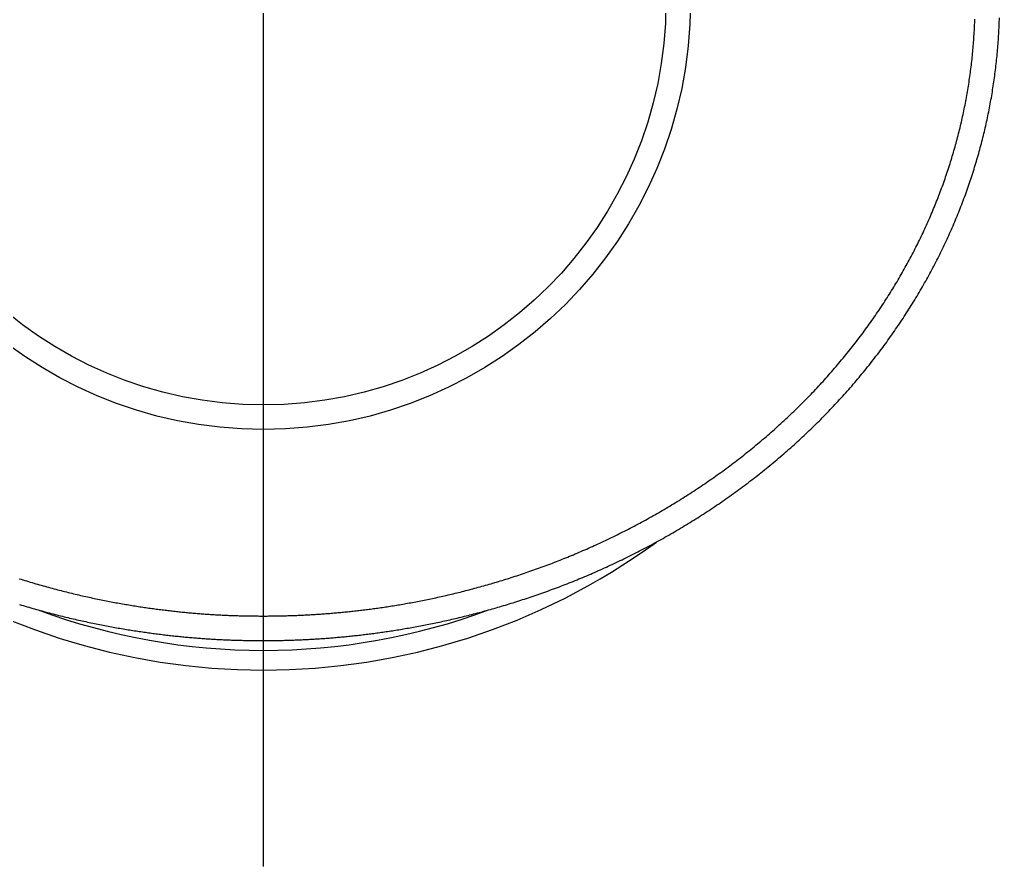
# Model space of a CAD drawing. Extents: x -24.5 to 28.5, y -21.2 to 8.8.
# Drawn here: x 16.53 to 26.52, y -8.8 to -0.18 of the extents above; entities that cross this region are included whole.
import ezdxf

# ---------------------------------------------------------------- set-up
doc = ezdxf.new("R2010")
doc.units = 0
doc.linetypes.add('CENTER', pattern=[50.8, 31.75, -6.35, 6.35, -6.35])
doc.layers.get('0').update_dxf_attribs({"linetype": 'CONTINUOUS'})
doc.layers.add('CENTER', color=1, linetype='CENTER')

msp = doc.modelspace()

# ---------------------------------------------------------------- linework, layer by layer
at = {"color": 7}
for points in [[(19.0183, -6.5, 0), (19.0318, -6.49999, 0), (19.0453, -6.49996, 0), (19.0588, -6.49991, 0), (19.0723, -6.49984, 0), (19.0858, -6.49975, 0), (19.0993, -6.49964, 0), (19.1128, -6.49951, 0), (19.1263, -6.49936, 0), (19.1398, -6.49919, 0), (19.1533, -6.499, 0), (19.1667, -6.49879, 0), (19.1802, -6.49855, 0), (19.1937, -6.4983, 0), (19.2072, -6.49802, 0), (19.2207, -6.49773, 0), (19.2342, -6.49741, 0), (19.2477, -6.49707, 0), (19.2612, -6.49671, 0), (19.2747, -6.49632, 0), (19.2882, -6.49592, 0), (19.3018, -6.49549, 0), (19.3153, -6.49504, 0), (19.3288, -6.49457, 0), (19.3424, -6.49408, 0), (19.3559, -6.49357, 0), (19.3695, -6.49303, 0), (19.3831, -6.49247, 0), (19.3967, -6.49188, 0), (19.4103, -6.49128, 0), (19.424, -6.49065, 0), (19.4376, -6.49, 0), (19.4513, -6.48932, 0), (19.4649, -6.48862, 0), (19.4786, -6.4879, 0), (19.4924, -6.48715, 0), (19.5061, -6.48638, 0), (19.5198, -6.48559, 0), (19.5336, -6.48477, 0), (19.5474, -6.48393, 0), (19.5612, -6.48307, 0), (19.5751, -6.48218, 0), (19.589, -6.48126, 0), (19.6028, -6.48032, 0), (19.6168, -6.47936, 0), (19.6307, -6.47837, 0), (19.6447, -6.47736, 0), (19.6587, -6.47632, 0), (19.6727, -6.47526, 0), (19.6868, -6.47417, 0), (19.7009, -6.47306, 0), (19.715, -6.47192, 0), (19.7292, -6.47076, 0), (19.7434, -6.46957, 0), (19.7576, -6.46835, 0), (19.7718, -6.46711, 0), (19.7861, -6.46585, 0), (19.8005, -6.46455, 0), (19.8148, -6.46323, 0), (19.8292, -6.46189, 0), (19.8437, -6.46051, 0), (19.8582, -6.45911, 0), (19.8727, -6.45768, 0), (19.8873, -6.45622, 0), (19.9019, -6.45474, 0), (19.9165, -6.45322, 0), (19.9312, -6.45167, 0), (19.946, -6.45009, 0), (19.9608, -6.44848, 0), (19.9756, -6.44684, 0), (19.9905, -6.44517, 0), (20.0054, -6.44347, 0), (20.0204, -6.44173, 0), (20.0354, -6.43996, 0), (20.0505, -6.43816, 0), (20.0656, -6.43632, 0), (20.0808, -6.43445, 0), (20.0961, -6.43254, 0), (20.1113, -6.4306, 0), (20.1267, -6.42863, 0), (20.1421, -6.42662, 0), (20.1576, -6.42457, 0), (20.1731, -6.42249, 0), (20.1887, -6.42037, 0), (20.2043, -6.41821, 0), (20.22, -6.41602, 0), (20.2358, -6.41378, 0), (20.2516, -6.41151, 0), (20.2675, -6.4092, 0), (20.2834, -6.40685, 0), (20.2995, -6.40446, 0), (20.3155, -6.40202, 0), (20.3317, -6.39955, 0), (20.3479, -6.39703, 0), (20.3642, -6.39447, 0), (20.3806, -6.39186, 0), (20.3971, -6.38921, 0), (20.4136, -6.38652, 0), (20.4301, -6.38379, 0), (20.4468, -6.38101, 0), (20.4635, -6.37818, 0), (20.4802, -6.37531, 0), (20.4971, -6.37239, 0), (20.514, -6.36943, 0), (20.5309, -6.36642, 0), (20.548, -6.36336, 0), (20.565, -6.36026, 0), (20.5822, -6.35711, 0), (20.5994, -6.35391, 0), (20.6167, -6.35066, 0), (20.634, -6.34737, 0), (20.6514, -6.34402, 0), (20.6689, -6.34063, 0), (20.6864, -6.33718, 0), (20.704, -6.33369, 0), (20.7216, -6.33014, 0), (20.7393, -6.32654, 0), (20.7571, -6.3229, 0), (20.7749, -6.3192, 0), (20.7927, -6.31544, 0), (20.8107, -6.31164, 0), (20.8286, -6.30778, 0), (20.8466, -6.30387, 0), (20.8647, -6.29991, 0), (20.8828, -6.29589, 0), (20.9009, -6.29182, 0), (20.9191, -6.28769, 0), (20.9374, -6.28352, 0), (20.9557, -6.27928, 0), (20.974, -6.275, 0), (20.9924, -6.27066, 0), (21.0108, -6.26626, 0), (21.0293, -6.26181, 0), (21.0478, -6.25731, 0), (21.0664, -6.25275, 0), (21.085, -6.24814, 0), (21.1036, -6.24347, 0), (21.1223, -6.23875, 0), (21.141, -6.23397, 0), (21.1597, -6.22913, 0), (21.1785, -6.22424, 0), (21.1974, -6.21929, 0), (21.2162, -6.21429, 0), (21.2351, -6.20923, 0), (21.2541, -6.20412, 0), (21.273, -6.19894, 0), (21.292, -6.19371, 0), (21.3111, -6.18843, 0), (21.3301, -6.18308, 0), (21.3493, -6.17768, 0), (21.3684, -6.17222, 0), (21.3876, -6.16671, 0), (21.4068, -6.16113, 0), (21.426, -6.1555, 0), (21.4452, -6.14981, 0), (21.4645, -6.14407, 0), (21.4839, -6.13826, 0), (21.5032, -6.13239, 0), (21.5226, -6.12647, 0), (21.542, -6.12049, 0), (21.5614, -6.11445, 0), (21.5808, -6.10834, 0), (21.6003, -6.10218, 0), (21.6198, -6.09596, 0), (21.6393, -6.08968, 0), (21.6589, -6.08334, 0), (21.6784, -6.07695, 0), (21.698, -6.07049, 0), (21.7176, -6.06396, 0), (21.7372, -6.05738, 0), (21.7569, -6.05074, 0), (21.7765, -6.04404, 0), (21.7962, -6.03728, 0), (21.8159, -6.03045, 0), (21.8356, -6.02357, 0), (21.8554, -6.01662, 0), (21.8751, -6.00961, 0), (21.8949, -6.00254, 0), (21.9147, -5.99541, 0), (21.9345, -5.98821, 0), (21.9543, -5.98095, 0), (21.9741, -5.97363, 0), (21.9939, -5.96625, 0), (22.0138, -5.95881, 0), (22.0336, -5.9513, 0), (22.0535, -5.94373, 0), (22.0733, -5.93609, 0), (22.0932, -5.92839, 0), (22.1131, -5.92063, 0), (22.133, -5.91281, 0), (22.1529, -5.90492, 0), (22.1728, -5.89696, 0), (22.1927, -5.88895, 0), (22.2127, -5.88086, 0), (22.2326, -5.87272, 0), (22.2525, -5.8645, 0), (22.2724, -5.85623, 0), (22.2924, -5.84789, 0), (22.3123, -5.83948, 0), (22.3323, -5.83101, 0), (22.3522, -5.82247, 0), (22.3721, -5.81387, 0), (22.3921, -5.8052, 0), (22.412, -5.79646, 0), (22.432, -5.78766, 0), (22.4519, -5.77879, 0), (22.4719, -5.76985, 0), (22.4918, -5.76084, 0), (22.5118, -5.75177, 0), (22.5317, -5.74262, 0), (22.5517, -5.73341, 0), (22.5716, -5.72413, 0), (22.5916, -5.71479, 0), (22.6115, -5.70537, 0), (22.6315, -5.69589, 0), (22.6515, -5.68634, 0), (22.6714, -5.67672, 0), (22.6914, -5.66704, 0), (22.7113, -5.65728, 0), (22.7312, -5.64746, 0), (22.7512, -5.63757, 0), (22.7711, -5.62761, 0), (22.791, -5.61759, 0), (22.811, -5.60749, 0), (22.8309, -5.59733, 0), (22.8508, -5.5871, 0), (22.8707, -5.5768, 0), (22.8906, -5.56644, 0), (22.9105, -5.55601, 0), (22.9303, -5.54551, 0), (22.9502, -5.53494, 0), (22.9701, -5.5243, 0), (22.9899, -5.5136, 0), (23.0097, -5.50283, 0), (23.0296, -5.49199, 0), (23.0494, -5.48108, 0), (23.0692, -5.47011, 0), (23.089, -5.45906, 0), (23.1087, -5.44795, 0), (23.1285, -5.43678, 0), (23.1482, -5.42553, 0), (23.1679, -5.41422, 0), (23.1876, -5.40284, 0), (23.2073, -5.39139, 0), (23.227, -5.37987, 0), (23.2467, -5.36829, 0), (23.2663, -5.35664, 0), (23.2859, -5.34492, 0), (23.3055, -5.33313, 0), (23.3251, -5.32128, 0), (23.3446, -5.30936, 0), (23.3642, -5.29737, 0), (23.3837, -5.28531, 0), (23.4032, -5.27318, 0), (23.4226, -5.26099, 0), (23.4421, -5.24873, 0), (23.4615, -5.23641, 0), (23.4809, -5.22401, 0), (23.5003, -5.21155, 0), (23.5196, -5.19902, 0), (23.539, -5.18642, 0), (23.5582, -5.17376, 0), (23.5775, -5.16103, 0), (23.5967, -5.14823, 0), (23.616, -5.13536, 0), (23.6351, -5.12242, 0), (23.6543, -5.10942, 0), (23.6734, -5.09635, 0), (23.6925, -5.08322, 0), (23.7116, -5.07001, 0), (23.7306, -5.05674, 0), (23.7496, -5.0434, 0), (23.7686, -5.02999, 0), (23.7875, -5.01652, 0), (23.8064, -5.00298, 0), (23.8253, -4.98937, 0), (23.8441, -4.9757, 0), (23.8629, -4.96196, 0), (23.8816, -4.94816, 0), (23.9003, -4.93429, 0), (23.919, -4.92035, 0), (23.9376, -4.90635, 0), (23.9562, -4.89229, 0), (23.9748, -4.87816, 0), (23.9933, -4.86397, 0), (24.0118, -4.84971, 0), (24.0302, -4.83539, 0), (24.0486, -4.82101, 0), (24.067, -4.80657, 0), (24.0853, -4.79206, 0), (24.1036, -4.77749, 0), (24.1218, -4.76286, 0), (24.14, -4.74817, 0), (24.1581, -4.73342, 0), (24.1762, -4.71861, 0), (24.1942, -4.70374, 0), (24.2122, -4.6888, 0), (24.2302, -4.67381, 0), (24.2481, -4.65876, 0), (24.2659, -4.64365, 0), (24.2837, -4.62848, 0), (24.3015, -4.61325, 0), (24.3192, -4.59796, 0), (24.3369, -4.58262, 0), (24.3545, -4.56722, 0), (24.372, -4.55176, 0), (24.3895, -4.53624, 0), (24.407, -4.52067, 0), (24.4244, -4.50504, 0), (24.4417, -4.48936, 0), (24.459, -4.47362, 0), (24.4763, -4.45782, 0), (24.4935, -4.44197, 0), (24.5106, -4.42606, 0), (24.5277, -4.4101, 0), (24.5447, -4.39409, 0), (24.5617, -4.37802, 0), (24.5786, -4.3619, 0), (24.5954, -4.34572, 0), (24.6122, -4.3295, 0), (24.6289, -4.31322, 0), (24.6456, -4.29688, 0), (24.6622, -4.2805, 0), (24.6788, -4.26406, 0), (24.6953, -4.24758, 0), (24.7117, -4.23104, 0), (24.7281, -4.21445, 0), (24.7444, -4.19781, 0), (24.7606, -4.18112, 0), (24.7768, -4.16438, 0), (24.7929, -4.14759, 0), (24.809, -4.13075, 0), (24.825, -4.11386, 0), (24.8409, -4.09693, 0), (24.8568, -4.07994, 0), (24.8726, -4.06291, 0), (24.8883, -4.04583, 0), (24.9039, -4.0287, 0), (24.9195, -4.01154, 0), (24.9351, -3.99432, 0), (24.9505, -3.97706, 0), (24.9659, -3.95976, 0), (24.9812, -3.94242, 0), (24.9964, -3.92503, 0), (25.0116, -3.9076, 0), (25.0267, -3.89013, 0), (25.0418, -3.87262, 0), (25.0567, -3.85507, 0), (25.0716, -3.83748, 0), (25.0864, -3.81984, 0), (25.1012, -3.80217, 0), (25.1159, -3.78446, 0), (25.1305, -3.76671, 0), (25.145, -3.74892, 0), (25.1595, -3.7311, 0), (25.1738, -3.71323, 0), (25.1882, -3.69533, 0), (25.2024, -3.67739, 0), (25.2166, -3.65942, 0), (25.2307, -3.64141, 0), (25.2447, -3.62337, 0), (25.2587, -3.60529, 0), (25.2725, -3.58718, 0), (25.2863, -3.56903, 0), (25.3001, -3.55085, 0), (25.3137, -3.53263, 0), (25.3273, -3.51439, 0), (25.3408, -3.49611, 0), (25.3543, -3.4778, 0), (25.3676, -3.45946, 0), (25.3809, -3.44108, 0), (25.3941, -3.42268, 0), (25.4072, -3.40425, 0), (25.4203, -3.38578, 0), (25.4333, -3.36729, 0), (25.4462, -3.34877, 0), (25.459, -3.33022, 0), (25.4717, -3.31165, 0), (25.4844, -3.29304, 0), (25.497, -3.27441, 0), (25.5095, -3.25575, 0), (25.5219, -3.23707, 0), (25.5343, -3.21836, 0), (25.5466, -3.19962, 0), (25.5588, -3.18086, 0), (25.5709, -3.16208, 0), (25.583, -3.14327, 0), (25.5949, -3.12444, 0), (25.6068, -3.10558, 0), (25.6186, -3.0867, 0), (25.6303, -3.0678, 0), (25.642, -3.04888, 0), (25.6536, -3.02994, 0), (25.665, -3.01097, 0), (25.6765, -2.99199, 0), (25.6878, -2.97298, 0), (25.699, -2.95396, 0), (25.7102, -2.93491, 0), (25.7213, -2.91584, 0), (25.7323, -2.89675, 0), (25.7432, -2.87764, 0), (25.7541, -2.85851, 0), (25.7649, -2.83936, 0), (25.7756, -2.82019, 0), (25.7862, -2.80099, 0), (25.7967, -2.78178, 0), (25.8072, -2.76255, 0), (25.8176, -2.7433, 0), (25.8279, -2.72402, 0), (25.8381, -2.70473, 0), (25.8483, -2.68542, 0), (25.8583, -2.66609, 0), (25.8683, -2.64674, 0), (25.8782, -2.62738, 0), (25.8881, -2.60799, 0), (25.8978, -2.58859, 0), (25.9075, -2.56917, 0), (25.9171, -2.54973, 0), (25.9267, -2.53027, 0), (25.9361, -2.5108, 0), (25.9455, -2.4913, 0), (25.9548, -2.4718, 0), (25.964, -2.45227, 0), (25.9732, -2.43273, 0), (25.9822, -2.41317, 0), (25.9912, -2.39359, 0), (26.0001, -2.374, 0), (26.009, -2.35439, 0), (26.0177, -2.33477, 0), (26.0264, -2.31513, 0), (26.035, -2.29548, 0), (26.0435, -2.27581, 0), (26.052, -2.25612, 0), (26.0603, -2.23642, 0), (26.0686, -2.21671, 0), (26.0769, -2.19698, 0), (26.085, -2.17724, 0), (26.0931, -2.15748, 0), (26.101, -2.13771, 0), (26.109, -2.11793, 0), (26.1168, -2.09813, 0), (26.1245, -2.07832, 0), (26.1322, -2.05849, 0), (26.1398, -2.03865, 0), (26.1473, -2.0188, 0), (26.1548, -1.99894, 0), (26.1622, -1.97906, 0), (26.1695, -1.95918, 0), (26.1767, -1.93928, 0), (26.1838, -1.91937, 0), (26.1909, -1.89944, 0), (26.1979, -1.87951, 0), (26.2048, -1.85956, 0), (26.2116, -1.83961, 0), (26.2184, -1.81964, 0), (26.2251, -1.79966, 0), (26.2317, -1.77967, 0), (26.2382, -1.75967, 0), (26.2446, -1.73966, 0), (26.251, -1.71964, 0), (26.2573, -1.69961, 0), (26.2635, -1.67957, 0), (26.2697, -1.65952, 0), (26.2758, -1.63946, 0), (26.2818, -1.6194, 0), (26.2877, -1.59932, 0), (26.2935, -1.57923, 0), (26.2993, -1.55914, 0), (26.305, -1.53903, 0), (26.3106, -1.51892, 0), (26.3162, -1.4988, 0), (26.3216, -1.47867, 0), (26.327, -1.45853, 0), (26.3323, -1.43838, 0), (26.3376, -1.41823, 0), (26.3427, -1.39806, 0), (26.3478, -1.37789, 0), (26.3528, -1.35771, 0), (26.3578, -1.33753, 0), (26.3626, -1.31733, 0), (26.3674, -1.29713, 0), (26.3721, -1.27693, 0), (26.3768, -1.25671, 0), (26.3813, -1.23649, 0), (26.3858, -1.21626, 0), (26.3902, -1.19602, 0), (26.3945, -1.17578, 0), (26.3988, -1.15553, 0), (26.403, -1.13528, 0), (26.4071, -1.11502, 0), (26.4111, -1.09475, 0), (26.4151, -1.07448, 0), (26.419, -1.0542, 0), (26.4228, -1.03392, 0), (26.4265, -1.01363, 0), (26.4302, -0.993334, 0), (26.4338, -0.973034, 0), (26.4373, -0.952729, 0), (26.4407, -0.93242, 0), (26.4441, -0.912105, 0), (26.4473, -0.891785, 0), (26.4506, -0.871461, 0), (26.4537, -0.851133, 0), (26.4567, -0.8308, 0), (26.4597, -0.810464, 0), (26.4626, -0.790123, 0), (26.4655, -0.769778, 0), (26.4682, -0.749429, 0), (26.4709, -0.729077, 0), (26.4735, -0.708722, 0), (26.4761, -0.688363, 0), (26.4785, -0.668, 0), (26.4809, -0.647635, 0), (26.4832, -0.627266, 0), (26.4855, -0.606895, 0), (26.4877, -0.586521, 0), (26.4897, -0.566145, 0), (26.4918, -0.545766, 0), (26.4937, -0.525384, 0), (26.4956, -0.505, 0), (26.4974, -0.484612, 0), (26.4991, -0.464221, 0), (26.5007, -0.443826, 0), (26.5023, -0.423429, 0), (26.5038, -0.40303, 0), (26.5052, -0.382628, 0), (26.5066, -0.362223, 0), (26.5079, -0.341816, 0), (26.5091, -0.321408, 0), (26.5102, -0.300997, 0), (26.5113, -0.280585, 0), (26.5122, -0.260172, 0), (26.5131, -0.239757, 0), (26.514, -0.219341, 0), (26.5147, -0.198924, 0), (26.5154, -0.178507, 0), (26.516, -0.158088, 0)], [(19.0183, -6.25, 0), (19.0314, -6.24999, 0), (19.0445, -6.24996, 0), (19.0576, -6.24991, 0), (19.0708, -6.24985, 0), (19.0839, -6.24976, 0), (19.097, -6.24965, 0), (19.1101, -6.24953, 0), (19.1232, -6.24938, 0), (19.1363, -6.24921, 0), (19.1494, -6.24903, 0), (19.1625, -6.24882, 0), (19.1756, -6.2486, 0), (19.1887, -6.24835, 0), (19.2018, -6.24808, 0), (19.2149, -6.24779, 0), (19.228, -6.24748, 0), (19.2411, -6.24715, 0), (19.2542, -6.2468, 0), (19.2673, -6.24643, 0), (19.2804, -6.24604, 0), (19.2936, -6.24562, 0), (19.3067, -6.24519, 0), (19.3199, -6.24473, 0), (19.333, -6.24425, 0), (19.3462, -6.24375, 0), (19.3594, -6.24323, 0), (19.3726, -6.24268, 0), (19.3858, -6.24212, 0), (19.399, -6.24153, 0), (19.4122, -6.24092, 0), (19.4255, -6.24028, 0), (19.4387, -6.23963, 0), (19.452, -6.23895, 0), (19.4653, -6.23825, 0), (19.4787, -6.23752, 0), (19.492, -6.23678, 0), (19.5053, -6.23601, 0), (19.5187, -6.23521, 0), (19.5321, -6.2344, 0), (19.5455, -6.23356, 0), (19.559, -6.23269, 0), (19.5725, -6.2318, 0), (19.5859, -6.23089, 0), (19.5995, -6.22996, 0), (19.613, -6.229, 0), (19.6266, -6.22802, 0), (19.6402, -6.22701, 0), (19.6538, -6.22598, 0), (19.6675, -6.22492, 0), (19.6811, -6.22384, 0), (19.6949, -6.22273, 0), (19.7086, -6.2216, 0), (19.7224, -6.22045, 0), (19.7362, -6.21927, 0), (19.75, -6.21806, 0), (19.7639, -6.21683, 0), (19.7778, -6.21558, 0), (19.7918, -6.2143, 0), (19.8058, -6.21299, 0), (19.8198, -6.21166, 0), (19.8339, -6.2103, 0), (19.848, -6.20891, 0), (19.8621, -6.20749, 0), (19.8763, -6.20605, 0), (19.8905, -6.20457, 0), (19.9048, -6.20307, 0), (19.9191, -6.20154, 0), (19.9335, -6.19998, 0), (19.9479, -6.19838, 0), (19.9623, -6.19676, 0), (19.9768, -6.1951, 0), (19.9914, -6.19342, 0), (20.006, -6.1917, 0), (20.0206, -6.18995, 0), (20.0353, -6.18817, 0), (20.05, -6.18635, 0), (20.0648, -6.1845, 0), (20.0797, -6.18262, 0), (20.0946, -6.1807, 0), (20.1095, -6.17875, 0), (20.1246, -6.17676, 0), (20.1396, -6.17474, 0), (20.1547, -6.17268, 0), (20.1699, -6.17059, 0), (20.1852, -6.16845, 0), (20.2005, -6.16629, 0), (20.2158, -6.16408, 0), (20.2313, -6.16184, 0), (20.2467, -6.15956, 0), (20.2623, -6.15723, 0), (20.2779, -6.15487, 0), (20.2936, -6.15247, 0), (20.3094, -6.15002, 0), (20.3252, -6.14753, 0), (20.3411, -6.14501, 0), (20.3571, -6.14244, 0), (20.3731, -6.13982, 0), (20.3892, -6.13717, 0), (20.4053, -6.13447, 0), (20.4215, -6.13172, 0), (20.4378, -6.12894, 0), (20.4541, -6.12611, 0), (20.4705, -6.12323, 0), (20.487, -6.12031, 0), (20.5035, -6.11734, 0), (20.5201, -6.11433, 0), (20.5368, -6.11127, 0), (20.5535, -6.10817, 0), (20.5702, -6.10501, 0), (20.5871, -6.10181, 0), (20.604, -6.09857, 0), (20.6209, -6.09527, 0), (20.6379, -6.09193, 0), (20.655, -6.08854, 0), (20.6721, -6.0851, 0), (20.6893, -6.0816, 0), (20.7065, -6.07806, 0), (20.7238, -6.07447, 0), (20.7411, -6.07083, 0), (20.7585, -6.06714, 0), (20.7759, -6.06339, 0), (20.7934, -6.0596, 0), (20.8109, -6.05575, 0), (20.8285, -6.05185, 0), (20.8461, -6.0479, 0), (20.8638, -6.0439, 0), (20.8815, -6.03985, 0), (20.8992, -6.03574, 0), (20.917, -6.03158, 0), (20.9349, -6.02737, 0), (20.9528, -6.0231, 0), (20.9707, -6.01879, 0), (20.9886, -6.01442, 0), (21.0066, -6.00999, 0), (21.0247, -6.00552, 0), (21.0428, -6.00099, 0), (21.0609, -5.9964, 0), (21.079, -5.99177, 0), (21.0972, -5.98708, 0), (21.1155, -5.98233, 0), (21.1337, -5.97753, 0), (21.152, -5.97268, 0), (21.1704, -5.96777, 0), (21.1887, -5.9628, 0), (21.2071, -5.95779, 0), (21.2256, -5.95271, 0), (21.2441, -5.94758, 0), (21.2626, -5.9424, 0), (21.2811, -5.93716, 0), (21.2997, -5.93187, 0), (21.3182, -5.92652, 0), (21.3369, -5.92111, 0), (21.3555, -5.91565, 0), (21.3742, -5.91013, 0), (21.3929, -5.90455, 0), (21.4116, -5.89892, 0), (21.4304, -5.89323, 0), (21.4492, -5.88749, 0), (21.468, -5.88168, 0), (21.4868, -5.87582, 0), (21.5057, -5.86991, 0), (21.5246, -5.86393, 0), (21.5435, -5.8579, 0), (21.5624, -5.85181, 0), (21.5814, -5.84566, 0), (21.6003, -5.83946, 0), (21.6193, -5.83319, 0), (21.6383, -5.82687, 0), (21.6574, -5.82049, 0), (21.6764, -5.81405, 0), (21.6955, -5.80755, 0), (21.7146, -5.801, 0), (21.7337, -5.79438, 0), (21.7528, -5.7877, 0), (21.7719, -5.78097, 0), (21.7911, -5.77417, 0), (21.8102, -5.76732, 0), (21.8294, -5.7604, 0), (21.8486, -5.75343, 0), (21.8678, -5.74639, 0), (21.887, -5.7393, 0), (21.9062, -5.73214, 0), (21.9254, -5.72493, 0), (21.9447, -5.71765, 0), (21.9639, -5.71031, 0), (21.9832, -5.70291, 0), (22.0025, -5.69545, 0), (22.0217, -5.68793, 0), (22.041, -5.68034, 0), (22.0603, -5.6727, 0), (22.0796, -5.66499, 0), (22.0989, -5.65722, 0), (22.1182, -5.64939, 0), (22.1375, -5.64149, 0), (22.1568, -5.63354, 0), (22.1762, -5.62552, 0), (22.1955, -5.61744, 0), (22.2148, -5.60929, 0), (22.2341, -5.60108, 0), (22.2534, -5.59281, 0), (22.2727, -5.58447, 0), (22.2921, -5.57608, 0), (22.3114, -5.56761, 0), (22.3307, -5.55909, 0), (22.35, -5.55049, 0), (22.3693, -5.54183, 0), (22.3887, -5.53311, 0), (22.408, -5.52432, 0), (22.4273, -5.51546, 0), (22.4467, -5.50654, 0), (22.466, -5.49755, 0), (22.4853, -5.4885, 0), (22.5046, -5.47938, 0), (22.524, -5.4702, 0), (22.5433, -5.46095, 0), (22.5626, -5.45164, 0), (22.5819, -5.44226, 0), (22.6012, -5.43281, 0), (22.6205, -5.4233, 0), (22.6399, -5.41373, 0), (22.6592, -5.40409, 0), (22.6784, -5.39438, 0), (22.6977, -5.38461, 0), (22.717, -5.37477, 0), (22.7363, -5.36487, 0), (22.7555, -5.3549, 0), (22.7748, -5.34487, 0), (22.7941, -5.33477, 0), (22.8133, -5.3246, 0), (22.8325, -5.31438, 0), (22.8517, -5.30408, 0), (22.8709, -5.29372, 0), (22.8901, -5.2833, 0), (22.9093, -5.27281, 0), (22.9285, -5.26225, 0), (22.9476, -5.25163, 0), (22.9668, -5.24095, 0), (22.9859, -5.2302, 0), (23.005, -5.21938, 0), (23.0241, -5.2085, 0), (23.0432, -5.19756, 0), (23.0623, -5.18655, 0), (23.0813, -5.17547, 0), (23.1003, -5.16433, 0), (23.1194, -5.15313, 0), (23.1384, -5.14186, 0), (23.1573, -5.13052, 0), (23.1763, -5.11912, 0), (23.1952, -5.10766, 0), (23.2141, -5.09613, 0), (23.233, -5.08453, 0), (23.2519, -5.07287, 0), (23.2707, -5.06115, 0), (23.2896, -5.04936, 0), (23.3084, -5.0375, 0), (23.3271, -5.02559, 0), (23.3459, -5.0136, 0), (23.3646, -5.00155, 0), (23.3833, -4.98944, 0), (23.402, -4.97726, 0), (23.4207, -4.96502, 0), (23.4393, -4.95271, 0), (23.4579, -4.94034, 0), (23.4765, -4.9279, 0), (23.495, -4.9154, 0), (23.5135, -4.90284, 0), (23.532, -4.89021, 0), (23.5504, -4.87751, 0), (23.5689, -4.86475, 0), (23.5872, -4.85193, 0), (23.6056, -4.83904, 0), (23.6239, -4.82609, 0), (23.6422, -4.81307, 0), (23.6605, -4.79999, 0), (23.6787, -4.78684, 0), (23.6969, -4.77363, 0), (23.715, -4.76036, 0), (23.7331, -4.74703, 0), (23.7512, -4.73363, 0), (23.7692, -4.72017, 0), (23.7872, -4.70665, 0), (23.8052, -4.69307, 0), (23.8231, -4.67942, 0), (23.841, -4.66572, 0), (23.8589, -4.65196, 0), (23.8767, -4.63813, 0), (23.8944, -4.62425, 0), (23.9121, -4.6103, 0), (23.9298, -4.5963, 0), (23.9474, -4.58223, 0), (23.965, -4.56811, 0), (23.9826, -4.55393, 0), (24.0001, -4.53969, 0), (24.0175, -4.5254, 0), (24.035, -4.51104, 0), (24.0523, -4.49663, 0), (24.0696, -4.48216, 0), (24.0869, -4.46764, 0), (24.1041, -4.45306, 0), (24.1213, -4.43842, 0), (24.1385, -4.42373, 0), (24.1555, -4.40898, 0), (24.1726, -4.39418, 0), (24.1896, -4.37932, 0), (24.2065, -4.36441, 0), (24.2234, -4.34944, 0), (24.2402, -4.33442, 0), (24.257, -4.31935, 0), (24.2737, -4.30422, 0), (24.2904, -4.28904, 0), (24.307, -4.27381, 0), (24.3236, -4.25853, 0), (24.3401, -4.24319, 0), (24.3566, -4.2278, 0), (24.373, -4.21236, 0), (24.3894, -4.19687, 0), (24.4057, -4.18133, 0), (24.4219, -4.16574, 0), (24.4381, -4.1501, 0), (24.4542, -4.1344, 0), (24.4703, -4.11866, 0), (24.4863, -4.10287, 0), (24.5023, -4.08703, 0), (24.5182, -4.07114, 0), (24.534, -4.05521, 0), (24.5498, -4.03922, 0), (24.5655, -4.02319, 0), (24.5811, -4.00711, 0), (24.5967, -3.99098, 0), (24.6122, -3.97481, 0), (24.6277, -3.95859, 0), (24.6431, -3.94232, 0), (24.6585, -3.92601, 0), (24.6737, -3.90965, 0), (24.6889, -3.89325, 0), (24.7041, -3.8768, 0), (24.7192, -3.86031, 0), (24.7342, -3.84378, 0), (24.7491, -3.82721, 0), (24.764, -3.81059, 0), (24.7788, -3.79394, 0), (24.7935, -3.77724, 0), (24.8082, -3.7605, 0), (24.8228, -3.74373, 0), (24.8374, -3.72691, 0), (24.8518, -3.71006, 0), (24.8662, -3.69316, 0), (24.8806, -3.67623, 0), (24.8948, -3.65927, 0), (24.909, -3.64226, 0), (24.9231, -3.62522, 0), (24.9372, -3.60814, 0), (24.9512, -3.59103, 0), (24.9651, -3.57388, 0), (24.9789, -3.55669, 0), (24.9927, -3.53947, 0), (25.0064, -3.52222, 0), (25.02, -3.50493, 0), (25.0336, -3.48761, 0), (25.0471, -3.47026, 0), (25.0605, -3.45288, 0), (25.0738, -3.43546, 0), (25.0871, -3.41801, 0), (25.1003, -3.40053, 0), (25.1135, -3.38302, 0), (25.1265, -3.36547, 0), (25.1395, -3.3479, 0), (25.1524, -3.3303, 0), (25.1652, -3.31267, 0), (25.178, -3.29501, 0), (25.1907, -3.27732, 0), (25.2033, -3.25961, 0), (25.2159, -3.24186, 0), (25.2283, -3.22409, 0), (25.2407, -3.2063, 0), (25.2531, -3.18847, 0), (25.2653, -3.17062, 0), (25.2775, -3.15275, 0), (25.2896, -3.13485, 0), (25.3016, -3.11692, 0), (25.3135, -3.09898, 0), (25.3254, -3.081, 0), (25.3372, -3.06301, 0), (25.3489, -3.04499, 0), (25.3606, -3.02695, 0), (25.3721, -3.00889, 0), (25.3836, -2.9908, 0), (25.3951, -2.9727, 0), (25.4064, -2.95457, 0), (25.4177, -2.93642, 0), (25.4288, -2.91825, 0), (25.4399, -2.90007, 0), (25.451, -2.88186, 0), (25.4619, -2.86364, 0), (25.4728, -2.84539, 0), (25.4836, -2.82713, 0), (25.4943, -2.80885, 0), (25.5049, -2.79055, 0), (25.5155, -2.77223, 0), (25.526, -2.75389, 0), (25.5364, -2.73553, 0), (25.5468, -2.71716, 0), (25.557, -2.69876, 0), (25.5672, -2.68035, 0), (25.5773, -2.66191, 0), (25.5874, -2.64346, 0), (25.5973, -2.62499, 0), (25.6072, -2.60651, 0), (25.617, -2.588, 0), (25.6268, -2.56948, 0), (25.6364, -2.55094, 0), (25.646, -2.53239, 0), (25.6555, -2.51381, 0), (25.665, -2.49522, 0), (25.6743, -2.47662, 0), (25.6836, -2.45799, 0), (25.6928, -2.43936, 0), (25.702, -2.4207, 0), (25.711, -2.40203, 0), (25.72, -2.38334, 0), (25.7289, -2.36464, 0), (25.7378, -2.34592, 0), (25.7465, -2.32719, 0), (25.7552, -2.30844, 0), (25.7638, -2.28968, 0), (25.7724, -2.2709, 0), (25.7808, -2.25211, 0), (25.7892, -2.23331, 0), (25.7976, -2.21449, 0), (25.8058, -2.19565, 0), (25.814, -2.1768, 0), (25.8221, -2.15794, 0), (25.8301, -2.13907, 0), (25.838, -2.12018, 0), (25.8459, -2.10128, 0), (25.8537, -2.08236, 0), (25.8614, -2.06344, 0), (25.8691, -2.0445, 0), (25.8766, -2.02555, 0), (25.8842, -2.00658, 0), (25.8916, -1.98761, 0), (25.8989, -1.96862, 0), (25.9062, -1.94962, 0), (25.9134, -1.93061, 0), (25.9205, -1.91159, 0), (25.9276, -1.89256, 0), (25.9346, -1.87351, 0), (25.9415, -1.85446, 0), (25.9483, -1.83539, 0), (25.9551, -1.81632, 0), (25.9618, -1.79723, 0), (25.9684, -1.77813, 0), (25.975, -1.75903, 0), (25.9814, -1.73991, 0), (25.9878, -1.72079, 0), (25.9941, -1.70165, 0), (26.0004, -1.68251, 0), (26.0066, -1.66336, 0), (26.0127, -1.6442, 0), (26.0187, -1.62502, 0), (26.0247, -1.60585, 0), (26.0306, -1.58666, 0), (26.0364, -1.56746, 0), (26.0421, -1.54826, 0), (26.0478, -1.52904, 0), (26.0534, -1.50982, 0), (26.0589, -1.49059, 0), (26.0643, -1.47136, 0), (26.0697, -1.45211, 0), (26.075, -1.43286, 0), (26.0802, -1.4136, 0), (26.0854, -1.39433, 0), (26.0905, -1.37506, 0), (26.0955, -1.35578, 0), (26.1004, -1.33649, 0), (26.1053, -1.3172, 0), (26.1101, -1.29789, 0), (26.1148, -1.27858, 0), (26.1195, -1.25927, 0), (26.124, -1.23995, 0), (26.1285, -1.22062, 0), (26.133, -1.20128, 0), (26.1373, -1.18194, 0), (26.1416, -1.1626, 0), (26.1458, -1.14324, 0), (26.15, -1.12389, 0), (26.1541, -1.10452, 0), (26.1581, -1.08515, 0), (26.162, -1.06578, 0), (26.1659, -1.0464, 0), (26.1696, -1.02701, 0), (26.1734, -1.00762, 0), (26.177, -0.988227, 0), (26.1806, -0.968827, 0), (26.1841, -0.949423, 0), (26.1875, -0.930013, 0), (26.1908, -0.9106, 0), (26.1941, -0.891182, 0), (26.1973, -0.871759, 0), (26.2005, -0.852333, 0), (26.2035, -0.832903, 0), (26.2065, -0.813469, 0), (26.2095, -0.794031, 0), (26.2123, -0.774589, 0), (26.2151, -0.755144, 0), (26.2178, -0.735696, 0), (26.2205, -0.716244, 0), (26.223, -0.696789, 0), (26.2255, -0.677332, 0), (26.2279, -0.657871, 0), (26.2303, -0.638407, 0), (26.2326, -0.618941, 0), (26.2348, -0.599472, 0), (26.2369, -0.580001, 0), (26.239, -0.560527, 0), (26.241, -0.541052, 0), (26.2429, -0.521574, 0), (26.2448, -0.502094, 0), (26.2466, -0.482611, 0), (26.2483, -0.463125, 0), (26.2499, -0.443636, 0), (26.2515, -0.424145, 0), (26.253, -0.404651, 0), (26.2545, -0.385155, 0), (26.2558, -0.365657, 0), (26.2571, -0.346156, 0), (26.2583, -0.326654, 0), (26.2595, -0.30715, 0), (26.2606, -0.287644, 0), (26.2616, -0.268137, 0), (26.2625, -0.248629, 0), (26.2634, -0.229119, 0), (26.2642, -0.209609, 0), (26.2649, -0.190098, 0), (26.2655, -0.170586, 0)], [(16.5299, -5.87008, 0), (16.5488, -5.876, 0), (16.5676, -5.88186, 0), (16.5864, -5.88766, 0), (16.6052, -5.8934, 0), (16.624, -5.89908, 0), (16.6427, -5.90471, 0), (16.6614, -5.91027, 0), (16.6801, -5.91578, 0), (16.6988, -5.92123, 0), (16.7174, -5.92663, 0), (16.736, -5.93196, 0), (16.7546, -5.93724, 0), (16.7732, -5.94247, 0), (16.7917, -5.94763, 0), (16.8102, -5.95275, 0), (16.8286, -5.9578, 0), (16.847, -5.9628, 0), (16.8654, -5.96775, 0), (16.8838, -5.97264, 0), (16.9021, -5.97747, 0), (16.9204, -5.98225, 0), (16.9386, -5.98698, 0), (16.9568, -5.99165, 0), (16.975, -5.99627, 0), (16.9931, -6.00083, 0), (17.0112, -6.00535, 0), (17.0293, -6.0098, 0), (17.0473, -6.01421, 0), (17.0653, -6.01856, 0), (17.0832, -6.02286, 0), (17.1011, -6.02711, 0), (17.1189, -6.03131, 0), (17.1367, -6.03545, 0), (17.1545, -6.03955, 0), (17.1722, -6.04359, 0), (17.1899, -6.04758, 0), (17.2075, -6.05153, 0), (17.2251, -6.05542, 0), (17.2426, -6.05926, 0), (17.2601, -6.06305, 0), (17.2775, -6.06679, 0), (17.2949, -6.07048, 0), (17.3122, -6.07413, 0), (17.3295, -6.07772, 0), (17.3467, -6.08127, 0), (17.3639, -6.08477, 0), (17.381, -6.08822, 0), (17.3981, -6.09162, 0), (17.4151, -6.09497, 0), (17.432, -6.09828, 0), (17.4489, -6.10154, 0), (17.4658, -6.10475, 0), (17.4826, -6.10792, 0), (17.4993, -6.11104, 0), (17.516, -6.11411, 0), (17.5326, -6.11714, 0), (17.5491, -6.12012, 0), (17.5656, -6.12306, 0), (17.5821, -6.12595, 0), (17.5984, -6.1288, 0), (17.6147, -6.1316, 0), (17.631, -6.13436, 0), (17.6471, -6.13707, 0), (17.6633, -6.13974, 0), (17.6793, -6.14237, 0), (17.6953, -6.14495, 0), (17.7112, -6.14749, 0), (17.727, -6.14999, 0), (17.7428, -6.15244, 0), (17.7585, -6.15485, 0), (17.7742, -6.15722, 0), (17.7897, -6.15955, 0), (17.8052, -6.16184, 0), (17.8207, -6.16408, 0), (17.836, -6.16629, 0), (17.8513, -6.16846, 0), (17.8666, -6.1706, 0), (17.8818, -6.1727, 0), (17.8969, -6.17478, 0), (17.912, -6.17681, 0), (17.927, -6.17882, 0), (17.9419, -6.18079, 0), (17.9568, -6.18273, 0), (17.9717, -6.18464, 0), (17.9865, -6.18652, 0), (18.0012, -6.18836, 0), (18.0159, -6.19018, 0), (18.0306, -6.19196, 0), (18.0452, -6.19371, 0), (18.0597, -6.19542, 0), (18.0742, -6.19711, 0), (18.0887, -6.19877, 0), (18.1031, -6.20039, 0), (18.1175, -6.20199, 0), (18.1318, -6.20355, 0), (18.1461, -6.20509, 0), (18.1603, -6.2066, 0), (18.1745, -6.20807, 0), (18.1886, -6.20952, 0), (18.2028, -6.21094, 0), (18.2168, -6.21232, 0), (18.2309, -6.21368, 0), (18.2449, -6.21501, 0), (18.2588, -6.21632, 0), (18.2727, -6.21759, 0), (18.2866, -6.21884, 0), (18.3005, -6.22006, 0), (18.3143, -6.22125, 0), (18.3281, -6.22241, 0), (18.3418, -6.22355, 0), (18.3555, -6.22466, 0), (18.3692, -6.22574, 0), (18.3829, -6.22679, 0), (18.3965, -6.22782, 0), (18.4101, -6.22883, 0), (18.4236, -6.2298, 0), (18.4372, -6.23076, 0), (18.4507, -6.23168, 0), (18.4642, -6.23258, 0), (18.4777, -6.23346, 0), (18.4911, -6.23431, 0), (18.5045, -6.23513, 0), (18.5179, -6.23593, 0), (18.5313, -6.23671, 0), (18.5446, -6.23746, 0), (18.558, -6.23818, 0), (18.5713, -6.23889, 0), (18.5846, -6.23957, 0), (18.5979, -6.24022, 0), (18.6111, -6.24086, 0), (18.6244, -6.24147, 0), (18.6376, -6.24205, 0), (18.6508, -6.24262, 0), (18.664, -6.24316, 0), (18.6772, -6.24368, 0), (18.6904, -6.24418, 0), (18.7036, -6.24465, 0), (18.7167, -6.24511, 0), (18.7299, -6.24554, 0), (18.743, -6.24595, 0), (18.7561, -6.24634, 0), (18.7693, -6.24671, 0), (18.7824, -6.24706, 0), (18.7955, -6.24738, 0), (18.8086, -6.24769, 0), (18.8217, -6.24798, 0), (18.8348, -6.24824, 0), (18.8479, -6.24849, 0), (18.861, -6.24872, 0), (18.8741, -6.24893, 0), (18.8872, -6.24912, 0), (18.9003, -6.24929, 0), (18.9133, -6.24944, 0), (18.9264, -6.24957, 0), (18.9395, -6.24969, 0), (18.9526, -6.24978, 0), (18.9658, -6.24986, 0), (18.9789, -6.24992, 0), (18.992, -6.24997, 0), (19.0051, -6.24999, 0), (19.0183, -6.25, 0)], [(16.5324, -6.13256, 0), (16.5518, -6.13842, 0), (16.5711, -6.14422, 0), (16.5904, -6.14996, 0), (16.6096, -6.15564, 0), (16.6289, -6.16126, 0), (16.6481, -6.16682, 0), (16.6673, -6.17232, 0), (16.6864, -6.17776, 0), (16.7056, -6.18315, 0), (16.7246, -6.18848, 0), (16.7437, -6.19374, 0), (16.7627, -6.19896, 0), (16.7817, -6.20411, 0), (16.8007, -6.20921, 0), (16.8196, -6.21425, 0), (16.8385, -6.21923, 0), (16.8573, -6.22416, 0), (16.8761, -6.22903, 0), (16.8949, -6.23385, 0), (16.9136, -6.23861, 0), (16.9323, -6.24331, 0), (16.9509, -6.24796, 0), (16.9695, -6.25256, 0), (16.9881, -6.2571, 0), (17.0066, -6.26158, 0), (17.0251, -6.26602, 0), (17.0436, -6.27039, 0), (17.0619, -6.27472, 0), (17.0803, -6.27899, 0), (17.0986, -6.28321, 0), (17.1168, -6.28738, 0), (17.135, -6.29149, 0), (17.1532, -6.29555, 0), (17.1713, -6.29956, 0), (17.1894, -6.30352, 0), (17.2074, -6.30743, 0), (17.2253, -6.31128, 0), (17.2433, -6.31509, 0), (17.2611, -6.31884, 0), (17.2789, -6.32255, 0), (17.2967, -6.3262, 0), (17.3144, -6.3298, 0), (17.332, -6.33336, 0), (17.3496, -6.33686, 0), (17.3671, -6.34032, 0), (17.3846, -6.34373, 0), (17.402, -6.34708, 0), (17.4193, -6.35039, 0), (17.4366, -6.35366, 0), (17.4539, -6.35687, 0), (17.471, -6.36004, 0), (17.4882, -6.36316, 0), (17.5052, -6.36623, 0), (17.5222, -6.36925, 0), (17.5391, -6.37223, 0), (17.556, -6.37517, 0), (17.5728, -6.37805, 0), (17.5895, -6.38089, 0), (17.6062, -6.38369, 0), (17.6228, -6.38644, 0), (17.6393, -6.38915, 0), (17.6558, -6.39181, 0), (17.6722, -6.39442, 0), (17.6885, -6.39699, 0), (17.7047, -6.39952, 0), (17.7209, -6.40201, 0), (17.737, -6.40445, 0), (17.7531, -6.40684, 0), (17.769, -6.4092, 0), (17.7849, -6.41151, 0), (17.8007, -6.41378, 0), (17.8165, -6.41602, 0), (17.8322, -6.41823, 0), (17.8478, -6.42039, 0), (17.8634, -6.42253, 0), (17.879, -6.42463, 0), (17.8944, -6.42669, 0), (17.9098, -6.42873, 0), (17.9252, -6.43073, 0), (17.9405, -6.43269, 0), (17.9557, -6.43462, 0), (17.9709, -6.43652, 0), (17.9861, -6.43839, 0), (18.0011, -6.44022, 0), (18.0162, -6.44203, 0), (18.0312, -6.4438, 0), (18.0461, -6.44553, 0), (18.061, -6.44724, 0), (18.0758, -6.44891, 0), (18.0906, -6.45056, 0), (18.1054, -6.45217, 0), (18.1201, -6.45375, 0), (18.1347, -6.4553, 0), (18.1494, -6.45682, 0), (18.1639, -6.45831, 0), (18.1785, -6.45977, 0), (18.193, -6.4612, 0), (18.2074, -6.4626, 0), (18.2218, -6.46397, 0), (18.2362, -6.46531, 0), (18.2505, -6.46663, 0), (18.2648, -6.46791, 0), (18.2791, -6.46917, 0), (18.2933, -6.47039, 0), (18.3075, -6.47159, 0), (18.3217, -6.47276, 0), (18.3358, -6.4739, 0), (18.3499, -6.47502, 0), (18.3639, -6.4761, 0), (18.378, -6.47716, 0), (18.392, -6.4782, 0), (18.4059, -6.4792, 0), (18.4199, -6.48018, 0), (18.4338, -6.48114, 0), (18.4477, -6.48206, 0), (18.4616, -6.48296, 0), (18.4754, -6.48384, 0), (18.4892, -6.48469, 0), (18.503, -6.48551, 0), (18.5168, -6.48631, 0), (18.5306, -6.48709, 0), (18.5443, -6.48783, 0), (18.558, -6.48856, 0), (18.5717, -6.48926, 0), (18.5854, -6.48993, 0), (18.599, -6.49059, 0), (18.6127, -6.49121, 0), (18.6263, -6.49182, 0), (18.6399, -6.4924, 0), (18.6535, -6.49296, 0), (18.6671, -6.49349, 0), (18.6806, -6.494, 0), (18.6942, -6.49449, 0), (18.7077, -6.49496, 0), (18.7213, -6.49541, 0), (18.7348, -6.49583, 0), (18.7483, -6.49623, 0), (18.7618, -6.49661, 0), (18.7754, -6.49697, 0), (18.7889, -6.49731, 0), (18.8023, -6.49762, 0), (18.8158, -6.49792, 0), (18.8293, -6.49819, 0), (18.8428, -6.49845, 0), (18.8563, -6.49868, 0), (18.8698, -6.4989, 0), (18.8833, -6.49909, 0), (18.8967, -6.49927, 0), (18.9102, -6.49942, 0), (18.9237, -6.49956, 0), (18.9372, -6.49968, 0), (18.9507, -6.49978, 0), (18.9642, -6.49986, 0), (18.9777, -6.49992, 0), (18.9912, -6.49996, 0), (19.0047, -6.49999, 0), (19.0183, -6.5, 0)]]:
    msp.add_polyline3d(points, dxfattribs=at)
at = {"color": 7, "linetype": 'CONTINUOUS'}
for radius in [4.35, 4.1]:
    msp.add_circle((19.018251, 0), radius, dxfattribs=at)
for radius, start, end in [(6.8, 233.9274305, 306.0725695), (6.6, 249.6589601, 290.3410399)]:
    msp.add_arc((19.018251, 0), radius, start, end, dxfattribs=at)
at = {"layer": 'CENTER', "color": 1, "linetype": 'CENTER'}
msp.add_line((19.018251, -8.8), (19.018251, 8.8), dxfattribs=at)

doc.saveas('drawing.dxf')
